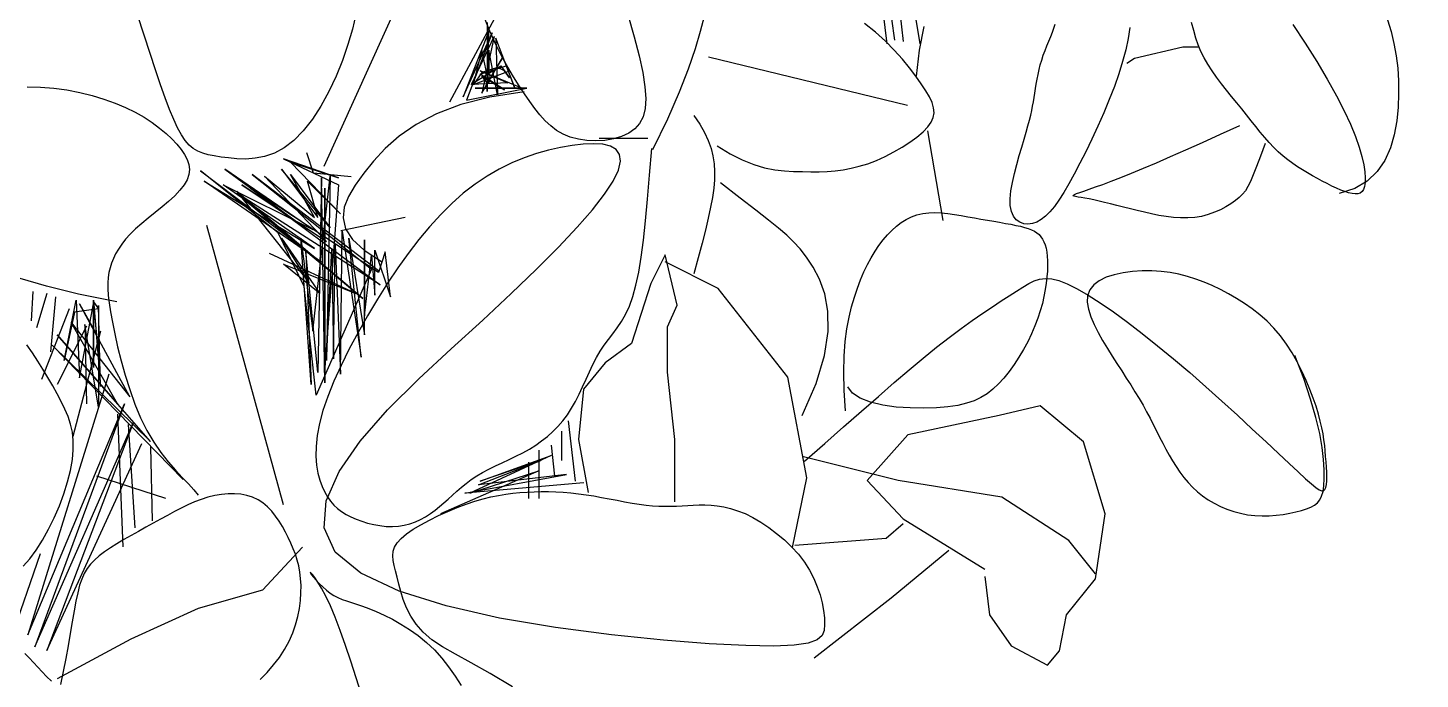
# Model space of a CAD drawing. Header units: metres. Extents: x 10 to 239, y 2 to 253.
# Drawn here: x 98.954 to 103.383, y 47.146 to 49.219 of the extents above; entities that cross this region are included whole.
import ezdxf

# ---------------------------------------------------------------- set-up
doc = ezdxf.new("R2010")
doc.units = ezdxf.units.M
doc.header["$MEASUREMENT"] = 0
doc.layers.add('1', color=7, linetype='Continuous')
doc.layers.add('cot200', color=9, linetype='Continuous')
doc.layers.add('bloques ARBOLES', color=7, linetype='Continuous', true_color=0xb8d897)

# ---------------------------------------------------------------- blocks, each defined once
blk = doc.blocks.new('A$C6F4E7DED')
for p, q in [((486, 1303), (463.6, 1139.9)), ((467.8, 1294.5), (442.2, 1136.8)), ((488.1, 1283.8), (470, 1136.8)), ((471, 1270), (456.1, 1138.9)), ((849.2, 1241.7), (943.3, 1033.7)), ((626.5, 1147.5), (623.3, 1160.1)), ((687.7, 1161.6), (682.3, 1142.9)), ((797.9, 1161.9), (837.8, 1087.8)), ((803.7, 1147.6), (808.7, 1160.3)), ((916.5, 1161.7), (919.3, 1149.3)), ((1094.5, 1144.3), (1100, 1161.3)), ((48.9, 1157.1), (46, 1147.2)), ((128.5, 1153.3), (118.2, 1137.5)), ((210.1, 1141.8), (211.9, 1148.1)), ((211.9, 1148.1), (213.7, 1154.9)), ((265.7, 1150.6), (267.1, 1141.4)), ((329.4, 1150.2), (328.3, 1153.5)), ((330.8, 1146.6), (329.4, 1150.2)), ((442.5, 1131.5), (438.7, 1151.5)), ((479.6, 1146.7), (488.7, 1153.9)), ((630.8, 1132.9), (626.5, 1147.5)), ((798.7, 1136.3), (803.7, 1147.6)), ((806, 1096.8), (804.6, 1147.6)), ((804.6, 1147.6), (826.3, 1092.4)), ((806, 1154.8), (806, 1096.8)), ((919.3, 1149.3), (923.1, 1136.3)), ((43.6, 1137.1), (41.7, 1126.9)), ((46, 1147.2), (43.6, 1137.1)), ((118.2, 1137.5), (108.5, 1122.1)), ((205.8, 1130.5), (208.1, 1136)), ((208.1, 1136), (210.1, 1141.8)), ((267.1, 1141.4), (269.1, 1131.9)), ((332.2, 1143), (330.8, 1146.6)), ((333.7, 1139.2), (332.2, 1143)), ((335.3, 1135.3), (333.7, 1139.2)), ((463.7, 1131.6), (471.2, 1139.2)), ((471.2, 1139.2), (479.6, 1146.7)), ((682.3, 1142.9), (678.1, 1126.7)), ((782.8, 1099.7), (798.8, 1141.8)), ((793.7, 1126.2), (798.7, 1136.3)), ((798.8, 1141.8), (797.3, 1093.9)), ((819.1, 1102.6), (800.2, 1143.2)), ((800.2, 1143.2), (810.4, 1095.3)), ((826.3, 1092.4), (801.7, 1146.1)), ((801.7, 1146.1), (823.4, 1089.5)), ((923.1, 1136.3), (927.7, 1123)), ((1089.4, 1128.9), (1094.5, 1144.3)), ((41.7, 1126.9), (40.4, 1116.5)), ((200, 1119.7), (203.1, 1125.1)), ((203.1, 1125.1), (205.8, 1130.5)), ((208.3, 1134.2), (221.1, 1134.2)), ((221.1, 1134.2), (261.7, 1124.6)), ((261.7, 1124.6), (268.1, 1120.3)), ((269.1, 1131.9), (271.7, 1122.1)), ((336.9, 1131.4), (335.3, 1135.3)), ((338.4, 1127.4), (336.9, 1131.4)), ((339.7, 1123.3), (338.4, 1127.4)), ((445.1, 1109.6), (442.5, 1131.5)), ((450.9, 1116.7), (456.9, 1124)), ((452.6, 1085.1), (620, 1125.6)), ((456.9, 1124), (463.7, 1131.6)), ((636.6, 1116), (630.8, 1132.9)), ((678.1, 1126.7), (675.1, 1112.7)), ((788.7, 1117.2), (793.7, 1126.2)), ((810.4, 1095.3), (792.9, 1125.8)), ((792.9, 1125.8), (806, 1104)), ((797.3, 1093.9), (804.6, 1131.6)), ((804.6, 1131.6), (804.6, 1104)), ((804.6, 1104), (810.4, 1131.6)), ((810.4, 1131.6), (817.6, 1104)), ((1084.8, 1115), (1089.4, 1128.9)), ((40.4, 1116.5), (39.7, 1105.8)), ((108.5, 1122.1), (99.6, 1107.2)), ((192.7, 1108.8), (196.5, 1114.2)), ((196.5, 1114.2), (200, 1119.7)), ((271.7, 1122.1), (274.8, 1111.8)), ((340.9, 1119.3), (339.7, 1123.3)), ((341.9, 1115.2), (340.9, 1119.3)), ((342.8, 1111.1), (341.9, 1115.2)), ((445.6, 1109.7), (450.9, 1116.7)), ((644.3, 1096.5), (636.6, 1116)), ((675.1, 1112.7), (673.3, 1100.8)), ((777, 1099.7), (811.8, 1114.2)), ((790, 1118.5), (782.8, 1099.7)), ((783.9, 1109.1), (788.7, 1117.2)), ((794.4, 1118.5), (787.1, 1108.4)), ((787.1, 1108.4), (791.5, 1114.2)), ((817.6, 1102.6), (787.1, 1114.2)), ((811.8, 1114.2), (788.6, 1104)), ((811.8, 1111.3), (790, 1118.5)), ((791.5, 1114.2), (797.3, 1117.1)), ((817.6, 1104), (794.4, 1118.5)), ((797.3, 1117.1), (810.4, 1112.7)), ((810.4, 1112.7), (817.6, 1102.6)), ((927.7, 1123), (933.1, 1109.7)), ((1080.6, 1102.5), (1084.8, 1115)), ((39.7, 1105.8), (39.6, 1094.8)), ((99.6, 1107.2), (91.8, 1093.3)), ((184.4, 1098), (188.6, 1103.4)), ((188.6, 1103.4), (192.7, 1108.8)), ((274.8, 1111.8), (278.6, 1101)), ((278.6, 1101), (282.9, 1090)), ((343.6, 1107.1), (342.8, 1111.1)), ((344.3, 1103.1), (343.6, 1107.1)), ((344.9, 1099.2), (344.3, 1103.1)), ((437.2, 1097.5), (441, 1103.3)), ((441, 1103.3), (445.6, 1109.7)), ((673.3, 1100.8), (672.7, 1090.8)), ((774.6, 1094.9), (779.1, 1101.7)), ((779.1, 1101.7), (783.9, 1109.1)), ((788.6, 1104), (819.1, 1102.6)), ((791.5, 1098.2), (811.8, 1111.3)), ((810.4, 1109.8), (791.5, 1098.2)), ((806, 1104), (810.4, 1109.8)), ((933.1, 1109.7), (939.2, 1096.8)), ((1076.7, 1091.4), (1080.6, 1102.5)), ((1181.5, 1100.5), (1170.4, 1099.6)), ((1192.7, 1100.8), (1181.5, 1100.5)), ((39.6, 1094.8), (40.1, 1083.6)), ((91.8, 1093.3), (85.3, 1080.6)), ((175.8, 1087.4), (180.1, 1092.7)), ((180.1, 1092.7), (184.4, 1098)), ((282.9, 1090), (287.5, 1078.8)), ((345.5, 1095.4), (344.9, 1099.2)), ((346.1, 1091.7), (345.5, 1095.4)), ((346.7, 1088.1), (346.1, 1091.7)), ((431.9, 1087.5), (434.1, 1092.2)), ((434.1, 1092.2), (437.2, 1097.5)), ((654.2, 1073.9), (644.3, 1096.5)), ((672.7, 1090.8), (673.2, 1082.5)), ((770.2, 1088.5), (774.6, 1094.9)), ((823.4, 1089.5), (772.6, 1099.7)), ((772.6, 1099.7), (816.2, 1099.7)), ((775, 1096.4), (803.7, 1092.1)), ((816.2, 1099.7), (777, 1099.7)), ((803.7, 1092.1), (828.1, 1085.9)), ((939.2, 1096.8), (945.9, 1084.6)), ((1073.1, 1081.7), (1076.7, 1091.4)), ((1128.2, 1090.5), (1118.7, 1087.1)), ((1138.1, 1093.5), (1128.2, 1090.5)), ((1148.6, 1096), (1138.1, 1093.5)), ((1159.3, 1098.1), (1148.6, 1096)), ((1170.4, 1099.6), (1159.3, 1098.1)), ((40.1, 1083.6), (41.2, 1072)), ((85.3, 1080.6), (80.1, 1069.2)), ((163.6, 1072.1), (167.5, 1077.1)), ((167.5, 1077.1), (171.6, 1082.2)), ((171.6, 1082.2), (175.8, 1087.4)), ((287.5, 1078.8), (292.5, 1067.6)), ((347.4, 1084.5), (346.7, 1088.1)), ((348.1, 1080.7), (347.4, 1084.5)), ((349, 1076.8), (348.1, 1080.7)), ((430.2, 1079), (430.6, 1083.1)), ((430.9, 1075), (430.2, 1079)), ((430.6, 1083.1), (431.9, 1087.5)), ((673.2, 1082.5), (674.9, 1075.6)), ((757.3, 1072.2), (761.7, 1077.1)), ((761.7, 1077.1), (765.9, 1082.6)), ((765.9, 1082.6), (770.2, 1088.5)), ((828.1, 1085.9), (848.6, 1078.1)), ((848.6, 1078.1), (865.7, 1069.1)), ((945.9, 1084.6), (953, 1073.4)), ((1069.6, 1073.3), (1073.1, 1081.7)), ((1101.9, 1079.4), (1094.5, 1075.1)), ((1110, 1083.4), (1101.9, 1079.4)), ((1118.7, 1087.1), (1110, 1083.4)), ((41.2, 1072), (43.3, 1060.5)), ((80.1, 1069.2), (75.9, 1059)), ((156, 1062.6), (159.7, 1067.3)), ((159.7, 1067.3), (163.6, 1072.1)), ((189.4, 1060.8), (173.1, 1068.1)), ((292.5, 1067.6), (297.6, 1056.7)), ((350, 1072.6), (349, 1076.8)), ((351.3, 1067.9), (350, 1072.6)), ((352.7, 1062.6), (351.3, 1067.9)), ((432.6, 1071.1), (430.9, 1075)), ((435.5, 1067), (432.6, 1071.1)), ((439.5, 1062.8), (435.5, 1067)), ((627.2, 1069.2), (623.3, 1062.3)), ((632.1, 1076.6), (627.2, 1069.2)), ((666.7, 1047.9), (654.2, 1073.9)), ((674.9, 1075.6), (677.8, 1070)), ((677.8, 1070), (681.9, 1065.5)), ((681.9, 1065.5), (687, 1061.8)), ((747.6, 1064), (752.6, 1067.8)), ((752.6, 1067.8), (757.3, 1072.2)), ((865.7, 1069.1), (879.9, 1059.2)), ((953, 1073.4), (960.6, 1063.6)), ((1063.1, 1060.3), (1066.3, 1066.2)), ((1066.3, 1066.2), (1069.6, 1073.3)), ((1081.5, 1066.1), (1076, 1061.5)), ((1087.7, 1070.7), (1081.5, 1066.1)), ((1094.5, 1075.1), (1087.7, 1070.7)), ((43.3, 1060.5), (46.6, 1049.3)), ((75.9, 1059), (72.7, 1050)), ((144.6, 1049.8), (148.4, 1053.9)), ((148.4, 1053.9), (152.2, 1058.1)), ((152.2, 1058.1), (156, 1062.6)), ((204.5, 1054), (189.4, 1060.8)), ((218.5, 1047.8), (204.5, 1054)), ((297.6, 1056.7), (302.7, 1046.2)), ((354.5, 1056.7), (352.7, 1062.6)), ((356.4, 1050.1), (354.5, 1056.7)), ((422.7, 988.2), (435.5, 1063.8)), ((444.6, 1058.5), (439.5, 1062.8)), ((450.5, 1054.2), (444.6, 1058.5)), ((457, 1050), (450.5, 1054.2)), ((620.2, 1055.6), (617.8, 1049)), ((623.3, 1062.3), (620.2, 1055.6)), ((671, 1057.4), (711.8, 1057.4)), ((687, 1061.8), (693.1, 1059)), ((693.1, 1059), (699.9, 1056.9)), ((699.9, 1056.9), (707.2, 1055.7)), ((707.2, 1055.7), (714.7, 1055.2)), ((714.7, 1055.2), (722.1, 1055.5)), ((722.1, 1055.5), (729.3, 1056.6)), ((729.3, 1056.6), (736.1, 1058.4)), ((736.1, 1058.4), (742.1, 1060.8)), ((742.1, 1060.8), (747.6, 1064)), ((879.9, 1059.2), (891.7, 1048.9)), ((960.6, 1063.6), (968.5, 1055.5)), ((968.5, 1055.5), (976.6, 1049.4)), ((1056.6, 1051.7), (1059.9, 1055.5)), ((1059.9, 1055.5), (1063.1, 1060.3)), ((1071.2, 1057), (1066.9, 1052.5)), ((1076, 1061.5), (1071.2, 1057)), ((46.6, 1049.3), (51.3, 1038.8)), ((70.5, 1042.1), (68.9, 1035.2)), ((72.7, 1050), (70.5, 1042.1)), ((132.8, 1039.3), (136.8, 1042.5)), ((136.8, 1042.5), (140.8, 1046.1)), ((140.8, 1046.1), (144.6, 1049.8)), ((151.8, 1053.2), (155.8, 1042.3)), ((155.8, 1042.3), (159.1, 1033.6)), ((231.4, 1042.1), (218.5, 1047.8)), ((243.3, 1036.9), (231.4, 1042.1)), ((302.7, 1046.2), (307.7, 1036.4)), ((358.6, 1043), (356.4, 1050.1)), ((360.7, 1035.5), (358.6, 1043)), ((464, 1046), (457, 1050)), ((471.3, 1042.2), (464, 1046)), ((478.7, 1038.9), (471.3, 1042.2)), ((601.7, 1044.3), (591.5, 1039.2)), ((612.6, 1051), (601.7, 1044.3)), ((616.2, 1042.6), (615.2, 1036.1)), ((617.8, 1049), (616.2, 1042.6)), ((669.4, 1026.4), (667.6, 1048.9)), ((693.9, 1038.1), (694.7, 1043.8)), ((694.7, 1043.8), (697.6, 1048)), ((697.6, 1048), (702.4, 1050.8)), ((702.4, 1050.8), (708.8, 1052.4)), ((708.8, 1052.4), (716.5, 1052.9)), ((716.5, 1052.9), (725.2, 1052.5)), ((725.2, 1052.5), (734.5, 1051.5)), ((734.5, 1051.5), (744.3, 1049.8)), ((744.3, 1049.8), (754.3, 1047.5)), ((754.3, 1047.5), (764.6, 1044.6)), ((764.6, 1044.6), (774.9, 1041)), ((891.7, 1048.9), (901.5, 1038.3)), ((951.9, 1028), (957.6, 1045.1)), ((976.6, 1049.4), (984.9, 1045)), ((984.9, 1045), (993.1, 1042.2)), ((993.1, 1042.2), (1001.1, 1040.6)), ((1029.8, 1041.7), (1035.6, 1042.6)), ((1035.6, 1042.6), (1040.7, 1043.6)), ((1040.7, 1043.6), (1045.2, 1044.9)), ((1045.2, 1044.9), (1049.3, 1046.5)), ((1049.3, 1046.5), (1053.1, 1048.8)), ((1053.1, 1048.8), (1056.6, 1051.7)), ((1060.4, 1043.8), (1058.2, 1039.5)), ((1063.3, 1048.1), (1060.4, 1043.8)), ((1066.9, 1052.5), (1063.3, 1048.1)), ((51.3, 1038.8), (57.6, 1029.4)), ((68.9, 1035.2), (68.1, 1029.3)), ((116.3, 1028.3), (120.5, 1030.8)), ((120.5, 1030.8), (124.6, 1033.5)), ((124.6, 1033.5), (128.7, 1036.3)), ((128.7, 1036.3), (132.8, 1039.3)), ((159.1, 1033.6), (161.8, 1026.6)), ((254.2, 1032.2), (243.3, 1036.9)), ((264.2, 1028.1), (254.2, 1032.2)), ((307.7, 1036.4), (312.5, 1027.2)), ((362.7, 1027.9), (360.7, 1035.5)), ((486, 1036.1), (478.7, 1038.9)), ((493.1, 1033.9), (486, 1036.1)), ((499.9, 1032.2), (493.1, 1033.9)), ((506.7, 1030.9), (499.9, 1032.2)), ((513.4, 1030.1), (506.7, 1030.9)), ((564.2, 1031), (556.1, 1030.1)), ((572.8, 1032.7), (564.2, 1031)), ((581.9, 1035.4), (572.8, 1032.7)), ((591.5, 1039.2), (581.9, 1035.4)), ((615.2, 1036.1), (614.8, 1029.4)), ((695.6, 1030.7), (693.9, 1038.1)), ((700.1, 1021.5), (695.6, 1030.7)), ((774.9, 1041), (785.4, 1036.7)), ((785.4, 1036.7), (795.8, 1031.6)), ((795.8, 1031.6), (806.1, 1025.6)), ((901.5, 1038.3), (909.8, 1028)), ((929.4, 993.8), (971.5, 1037.3)), ((930.9, 1024.2), (977.3, 1040.2)), ((977.3, 1040.2), (930.9, 1018.4)), ((971.5, 1037.3), (930.9, 1024.2)), ((938.1, 982.2), (978.8, 1031.5)), ((978.8, 1031.5), (948.3, 990.9)), ((952.7, 980.7), (1026.7, 1031.5)), ((1026.7, 1031.5), (957, 980.7)), ((1001.1, 1040.6), (1009, 1040)), ((1009, 1040), (1016.5, 1040.2)), ((1016.5, 1040.2), (1023.5, 1040.9)), ((1023.5, 1040.9), (1029.8, 1041.7)), ((1056.9, 1035.4), (1056.4, 1031.2)), ((1056.4, 1031.2), (1056.8, 1026.9)), ((1058.2, 1039.5), (1056.9, 1035.4)), ((57.6, 1029.4), (66, 1021.3)), ((66, 1021.3), (76.5, 1015.1)), ((68.1, 1029.3), (67.7, 1024.3)), ((67.7, 1024.3), (67.8, 1020.2)), ((67.8, 1020.2), (68.3, 1016.9)), ((95.8, 1017.3), (99.8, 1019.3)), ((99.8, 1019.3), (103.8, 1021.4)), ((103.8, 1021.4), (107.9, 1023.6)), ((107.9, 1023.6), (112.1, 1025.9)), ((112.1, 1025.9), (116.3, 1028.3)), ((161.8, 1026.6), (164.2, 1021.1)), ((164.2, 1021.1), (166.3, 1016.8)), ((273.1, 1024.5), (264.2, 1028.1)), ((281.2, 1021.4), (273.1, 1024.5)), ((288.3, 1018.7), (281.2, 1021.4)), ((294.5, 1016.5), (288.3, 1018.7)), ((312.5, 1027.2), (317, 1019.1)), ((317, 1019.1), (321.2, 1011.8)), ((364.4, 1020.4), (362.7, 1027.9)), ((365.7, 1013.2), (364.4, 1020.4)), ((520.1, 1029.6), (513.4, 1030.1)), ((526.9, 1029.3), (520.1, 1029.6)), ((533.8, 1029.3), (526.9, 1029.3)), ((540.9, 1029.4), (533.8, 1029.3)), ((548.3, 1029.6), (540.9, 1029.4)), ((556.1, 1030.1), (548.3, 1029.6)), ((593.4, 1007.2), (609.9, 1020.1)), ((614.8, 1029.4), (614.9, 1022.6)), ((614.9, 1022.6), (615.5, 1015.4)), ((671.2, 1006.2), (669.4, 1026.4)), ((707.4, 1010.4), (700.1, 1021.5)), ((806.1, 1025.6), (816.2, 1018.9)), ((816.2, 1018.9), (826.1, 1011.2)), ((897.5, 945.9), (1003.5, 1027.1)), ((1003.5, 1027.1), (903.3, 947.4)), ((909.8, 1028), (917, 1018)), ((920.5, 1025.1), (951.9, 1028)), ((957, 1021.3), (929.4, 993.8)), ((971.5, 1027.1), (938.1, 982.2)), ((952.7, 895.1), (938.1, 1025.7)), ((938.1, 1025.7), (941, 870.5)), ((941, 970.6), (993.3, 1025.7)), ((942.5, 851.6), (945.4, 1024.2)), ((1047, 1030.1), (945.4, 953.2)), ((945.4, 1024.2), (948.3, 860.3)), ((945.4, 953.2), (1044.1, 1021.3)), ((948.3, 990.9), (957, 1021.3)), ((951.2, 990.9), (971.5, 1027.1)), ((993.3, 1025.7), (951.2, 990.9)), ((1044.1, 1021.3), (951.2, 964.8)), ((981.7, 977.8), (1047, 1030.1)), ((1056.8, 1026.9), (1058.3, 1022.6)), ((1058.3, 1022.6), (1060.7, 1018.3)), ((68.3, 1016.9), (69.1, 1014.4)), ((69.1, 1014.4), (70.4, 1012.6)), ((70.4, 1012.6), (71.9, 1011.4)), ((71.9, 1011.4), (73.9, 1010.7)), ((73.9, 1010.7), (76.2, 1010.6)), ((76.2, 1010.6), (78.8, 1010.9)), ((76.5, 1015.1), (89.5, 1010.9)), ((78.8, 1010.9), (81.7, 1011.6)), ((81.7, 1011.6), (84.9, 1012.6)), ((84.9, 1012.6), (88.3, 1013.9)), ((88.3, 1013.9), (92, 1015.5)), ((92, 1015.5), (95.8, 1017.3)), ((166.3, 1016.8), (168.5, 1013.3)), ((168.5, 1013.3), (170.9, 1010.4)), ((170.9, 1010.4), (173.7, 1007.7)), ((173.7, 1007.7), (176.9, 1005)), ((299.8, 1014.6), (294.5, 1016.5)), ((304.2, 1013.1), (299.8, 1014.6)), ((299.9, 1006.5), (303.5, 1007.1)), ((303.5, 1007.1), (306.6, 1007.6)), ((307.7, 1011.9), (304.2, 1013.1)), ((306.6, 1007.6), (309.2, 1008)), ((310.4, 1010.9), (307.7, 1011.9)), ((309.2, 1008), (311.2, 1008.4)), ((312.2, 1010.2), (310.4, 1010.9)), ((311.2, 1008.4), (312.5, 1008.7)), ((313.1, 1009.6), (312.2, 1010.2)), ((312.5, 1008.7), (313.2, 1009.1)), ((313.2, 1009.1), (313.1, 1009.6)), ((321.2, 1011.8), (325.2, 1005.5)), ((366.3, 1006.6), (365.7, 1013.2)), ((580.2, 996.9), (593.4, 1007.2)), ((615.5, 1015.4), (616.6, 1007.7)), ((616.6, 1007.7), (618.1, 999.4)), ((717.5, 997.4), (707.4, 1010.4)), ((826.1, 1011.2), (835.7, 1002.6)), ((1004.9, 1015.5), (896, 934.3)), ((896, 934.3), (1016.5, 1011.2)), ((897.5, 944.5), (1004.9, 1015.5)), ((910.5, 922.7), (1016.5, 1012.6)), ((1016.5, 1011.2), (910.5, 922.7)), ((917, 1018), (922.6, 1008.6)), ((922.6, 1008.6), (926.2, 999.4)), ((930.9, 1018.4), (942.5, 864.7)), ((1012.2, 1018.4), (941, 970.6)), ((942.5, 864.7), (942.5, 1015.5)), ((942.5, 1015.5), (942.5, 851.6)), ((951.2, 964.8), (1028.1, 1018.4)), ((1028.1, 1018.4), (952.7, 980.7)), ((1016.5, 1012.6), (955.6, 935.8)), ((957, 980.7), (1012.2, 1018.4)), ((1060.7, 1018.3), (1064.3, 1013.7)), ((1064.3, 1013.7), (1068.7, 1009.1)), ((1068.7, 1009.1), (1073.9, 1004.4)), ((176.9, 1005), (180.7, 1002.3)), ((180.7, 1002.3), (184.9, 999.8)), ((184.9, 999.8), (189.5, 997.3)), ((189.5, 997.3), (194.5, 995.2)), ((194.5, 995.2), (199.8, 993.3)), ((247.3, 993.9), (253.4, 995.2)), ((253.4, 995.2), (259.4, 996.7)), ((259.4, 996.7), (265.2, 998.2)), ((265.2, 998.2), (270.9, 999.6)), ((270.9, 999.6), (276.5, 1001)), ((276.5, 1001), (281.8, 1002.3)), ((281.8, 1002.3), (286.8, 1003.5)), ((286.8, 1003.5), (291.5, 1004.7)), ((291.5, 1004.7), (295.9, 1005.6)), ((295.9, 1005.6), (299.9, 1006.5)), ((325.2, 1005.5), (329.1, 1000.1)), ((329.1, 1000.1), (332.8, 995.5)), ((332.8, 995.5), (336.5, 991.9)), ((363.5, 991.9), (365.2, 995.9)), ((365.2, 995.9), (366.2, 1000.8)), ((366.2, 1000.8), (366.3, 1006.6)), ((569.5, 988.7), (580.2, 996.9)), ((618.1, 999.4), (620.1, 990.3)), ((672.9, 988), (671.2, 1006.2)), ((730.3, 982.6), (717.5, 997.4)), ((835.7, 1002.6), (845.1, 993.3)), ((926.2, 999.4), (927.2, 990.4)), ((1073.9, 1004.4), (1079.4, 999.7)), ((1079.4, 999.7), (1085.2, 995)), ((199.8, 993.3), (205.3, 991.8)), ((205.3, 991.8), (211, 990.8)), ((211, 990.8), (216.9, 990.4)), ((216.9, 990.4), (222.9, 990.4)), ((222.9, 990.4), (228.9, 990.8)), ((228.9, 990.8), (235.1, 991.6)), ((235.1, 991.6), (241.2, 992.6)), ((241.2, 992.6), (247.3, 993.9)), ((336.5, 991.9), (340.1, 989)), ((340.1, 989), (343.8, 986.9)), ((343.8, 986.9), (347.6, 985.7)), ((347.6, 985.7), (351.3, 985.2)), ((351.3, 985.2), (354.9, 985.6)), ((354.9, 985.6), (358.2, 986.8)), ((361.5, 984.2), (357.6, 983.4)), ((358.2, 986.8), (361.1, 988.9)), ((361.1, 988.9), (363.5, 991.9)), ((365.7, 985.1), (361.5, 984.2)), ((370.2, 985.9), (365.7, 985.1)), ((375.1, 986.8), (370.2, 985.9)), ((380.1, 987.6), (375.1, 986.8)), ((385.4, 988.5), (380.1, 987.6)), ((390.8, 989.5), (385.4, 988.5)), ((396.3, 990.4), (390.8, 989.5)), ((401.9, 991.5), (396.3, 990.4)), ((407.5, 992.5), (401.9, 991.5)), ((413.1, 993.4), (407.5, 992.5)), ((418.7, 994.2), (413.1, 993.4)), ((424.2, 994.7), (418.7, 994.2)), ((429.5, 994.9), (424.2, 994.7)), ((434.7, 994.8), (429.5, 994.9)), ((439.8, 994.1), (434.7, 994.8)), ((444.6, 993), (439.8, 994.1)), ((449.2, 991.3), (444.6, 993)), ((453.6, 989.2), (449.2, 991.3)), ((457.8, 986.6), (453.6, 989.2)), ((461.9, 983.5), (457.8, 986.6)), ((465.8, 980), (461.9, 983.5)), ((561, 981.9), (569.5, 988.7)), ((620.1, 990.3), (622.5, 980.3)), ((674.6, 971.8), (672.9, 988)), ((845.1, 993.3), (854.4, 983.1)), ((874.9, 990.9), (929.1, 979.5)), ((927.2, 990.4), (925.1, 981.4)), ((1042.1, 984.3), (977.4, 749.5)), ((1085.2, 995), (1091, 990.3)), ((1091, 990.3), (1096.5, 985.7)), ((1096.5, 985.7), (1101.6, 981.2)), ((339.1, 972.6), (337.9, 970.3)), ((340.4, 974.6), (339.1, 972.6)), ((342, 976.4), (340.4, 974.6)), ((343.8, 977.9), (342, 976.4)), ((345.9, 979.3), (343.8, 977.9)), ((348.3, 980.4), (345.9, 979.3)), ((351.1, 981.5), (348.3, 980.4)), ((354.1, 982.5), (351.1, 981.5)), ((357.6, 983.4), (354.1, 982.5)), ((469.5, 976.2), (465.8, 980)), ((473.1, 971.9), (469.5, 976.2)), ((476.6, 967.3), (473.1, 971.9)), ((548.3, 970.4), (554.1, 976)), ((554.1, 976), (561, 981.9)), ((622.5, 980.3), (625.3, 969.3)), ((676.5, 957.4), (674.6, 971.8)), ((746, 965.9), (730.3, 982.6)), ((854.4, 983.1), (863.4, 972.2)), ((863.4, 972.2), (872.3, 960.6)), ((922.2, 973.5), (909.1, 892.2)), ((909.1, 892.2), (909.1, 972)), ((909.1, 972), (909.1, 908.2)), ((919.3, 972.4), (909.4, 963.3)), ((928, 979.3), (912, 873.4)), ((912, 873.4), (922.2, 973.5)), ((925.1, 981.4), (919.3, 972.4)), ((929.4, 858.9), (928, 979.3)), ((978.8, 973.5), (946.8, 927)), ((962.8, 973.5), (952.7, 895.1)), ((954.1, 850.2), (962.8, 973.5)), ((955.6, 935.8), (978.8, 973.5)), ((959.9, 932.9), (981.7, 977.8)), ((1101.6, 981.2), (1106.1, 976.8)), ((1106.1, 976.8), (1110, 972.5)), ((1110, 972.5), (1113.3, 968.4)), ((335.5, 961.7), (335.1, 958.2)), ((336.1, 964.9), (335.5, 961.7)), ((336.9, 967.7), (336.1, 964.9)), ((337.9, 970.3), (336.9, 967.7)), ((479.9, 962.4), (476.6, 967.3)), ((483.2, 957), (479.9, 962.4)), ((537.6, 957.5), (542.9, 964.4)), ((542.9, 964.4), (548.3, 970.4)), ((625.3, 969.3), (628.5, 957)), ((764.4, 947.3), (746, 965.9)), ((872.3, 960.6), (881.1, 948.4)), ((900.4, 963.3), (887.3, 924.1)), ((887.3, 924.1), (891.7, 961.9)), ((891.7, 961.9), (897.5, 944.5)), ((909.4, 963.3), (894.8, 953.9)), ((900.4, 925.6), (900.4, 963.3)), ((916.4, 927), (988.9, 960.4)), ((933.8, 967.7), (929.4, 858.9)), ((935.2, 871.9), (933.8, 967.7)), ((936.7, 964.8), (935.2, 871.9)), ((941, 870.5), (936.7, 964.8)), ((948.3, 860.3), (958.5, 961.9)), ((958.5, 961.9), (954.1, 850.2)), ((1113.3, 968.4), (1116.1, 964.3)), ((1116.1, 964.3), (1118.4, 960.3)), ((1118.4, 960.3), (1120.3, 956.3)), ((335.1, 958.2), (334.9, 954.3)), ((334.9, 954.3), (334.9, 950.2)), ((334.9, 950.2), (335, 945.7)), ((486.2, 951.3), (483.2, 957)), ((489.2, 945.1), (486.2, 951.3)), ((526.6, 938.9), (532, 949.1)), ((532, 949.1), (537.6, 957.5)), ((611.9, 931.2), (656.3, 953.4)), ((628.5, 957), (632.1, 943.3)), ((646.2, 917.1), (656.3, 959.5)), ((656.3, 959.5), (668.5, 935.3)), ((678.6, 944.8), (676.5, 957.4)), ((881.1, 948.4), (889.7, 935.5)), ((903.3, 959), (900.4, 925.6)), ((909.1, 908.2), (903.3, 959)), ((977.3, 951.7), (916.4, 927)), ((946.8, 927), (977.3, 951.7)), ((1120.3, 956.3), (1121.8, 952.4)), ((1121.8, 952.4), (1123, 948.4)), ((1123, 948.4), (1124, 944.5)), ((203.2, 936.4), (210.2, 939)), ((210.2, 939), (217.2, 941.3)), ((217.2, 941.3), (224.4, 943.1)), ((224.4, 943.1), (231.7, 944.5)), ((231.7, 944.5), (239.3, 945.5)), ((239.3, 945.5), (247.1, 946)), ((247.1, 946), (255.2, 946)), ((255.2, 946), (263.3, 945.5)), ((263.3, 945.5), (271.2, 944.4)), ((271.2, 944.4), (278.7, 942.7)), ((278.7, 942.7), (285.5, 940.5)), ((285.5, 940.5), (291.3, 937.6)), ((291.3, 937.6), (296, 934.1)), ((325.2, 937.7), (318.2, 934.9)), ((331.3, 939.2), (325.2, 937.7)), ((336.6, 939.6), (331.3, 939.2)), ((335, 945.7), (335.4, 940.9)), ((335.4, 940.9), (336, 935.7)), ((341.5, 939), (336.6, 939.6)), ((346.1, 937.5), (341.5, 939)), ((350.7, 935.2), (346.1, 937.5)), ((492, 938.5), (489.2, 945.1)), ((494.7, 931.4), (492, 938.5)), ((522.2, 926.7), (526.6, 938.9)), ((680.9, 933.8), (678.6, 944.8)), ((785.7, 926.8), (764.4, 947.3)), ((903.3, 947.4), (949.7, 841.5)), ((1124, 944.5), (1124.6, 940.4)), ((1124.6, 940.4), (1124.9, 935.9)), ((1176.6, 933), (1198.7, 939.6)), ((176, 922.8), (182.7, 926.7)), ((182.7, 926.7), (189.5, 930.2)), ((189.5, 930.2), (196.4, 933.5)), ((196.4, 933.5), (203.2, 936.4)), ((300.8, 925.5), (290.6, 919)), ((296, 934.1), (299.3, 929.9)), ((299.3, 929.9), (301.1, 925)), ((310, 930.9), (300.8, 925.5)), ((301.1, 925), (301.4, 919.5)), ((318.2, 934.9), (310, 930.9)), ((336, 935.7), (336.8, 930.2)), ((336.8, 930.2), (337.9, 924.5)), ((355.6, 932.3), (350.7, 935.2)), ((361, 928.9), (355.6, 932.3)), ((367, 925), (361, 928.9)), ((373.8, 920.7), (367, 925)), ((497.2, 923.8), (494.7, 931.4)), ((519.5, 912), (522.2, 926.7)), ((553.3, 856.5), (611.9, 931.2)), ((668.5, 935.3), (684.6, 884.8)), ((683.4, 924.3), (680.9, 933.8)), ((809.7, 904.5), (785.7, 926.8)), ((889.7, 935.5), (898.3, 922.1)), ((949.7, 841.5), (959.9, 932.9)), ((1117.3, 919.9), (1149.7, 926.4)), ((1124.6, 925.3), (1123.8, 918.9)), ((1124.9, 931), (1124.6, 925.3)), ((1124.9, 935.9), (1124.9, 931)), ((1149.7, 926.4), (1176.6, 933)), ((1176.2, 927), (1185, 898)), ((1187.9, 928.5), (1189.3, 903.8)), ((156.4, 909), (162.8, 914)), ((162.8, 914), (169.3, 918.6)), ((169.3, 918.6), (176, 922.8)), ((290.6, 919), (279.5, 911.4)), ((300.4, 913.6), (298.5, 907.3)), ((301.4, 919.5), (300.4, 913.6)), ((337.9, 924.5), (339.2, 918.6)), ((339.2, 918.6), (341, 912.4)), ((381.2, 915.8), (373.8, 920.7)), ((389.3, 910.4), (381.2, 915.8)), ((499.6, 915.7), (497.2, 923.8)), ((501.7, 906.9), (499.6, 915.7)), ((654.3, 898.9), (646.2, 917.1)), ((686.4, 916.2), (683.4, 924.3)), ((689.6, 909.2), (686.4, 916.2)), ((898.3, 922.1), (906.6, 908.2)), ((1106.6, 840), (1148.7, 918.3)), ((1123.8, 918.9), (1122.7, 911.4)), ((1137, 921.2), (1131.2, 848.7)), ((1131.2, 848.7), (1132.7, 916.9)), ((1137, 919.8), (1132.7, 914)), ((1132.7, 916.9), (1132.7, 831.3)), ((1132.7, 914), (1153, 911.1)), ((1134.1, 892.2), (1137, 919.8)), ((1148.7, 918.3), (1134.1, 892.2)), ((1137, 864.7), (1137, 921.2)), ((1148.7, 856), (1137, 918.3)), ((1137, 918.3), (1137, 864.7)), ((1151.6, 921.2), (1148.7, 856)), ((1161.7, 870.5), (1151.6, 921.2)), ((1157.4, 914), (1180.6, 854.5)), ((1169, 924.1), (1173.3, 877.7)), ((144.5, 897.6), (150.3, 903.5)), ((150.3, 903.5), (156.4, 909)), ((267.7, 902.8), (255.2, 893.3)), ((279.5, 911.4), (267.7, 902.8)), ((298.5, 907.3), (295.7, 900.8)), ((341, 912.4), (343, 906.1)), ((343, 906.1), (345.5, 899.6)), ((398.1, 904.3), (389.3, 910.4)), ((407.5, 897.5), (398.1, 904.3)), ((503.5, 897.2), (501.7, 906.9)), ((519.3, 894.8), (519.5, 912)), ((693.1, 903.2), (689.6, 909.2)), ((696.7, 897.9), (693.1, 903.2)), ((836.2, 880.4), (809.7, 904.5)), ((906.6, 908.2), (914.6, 894.2)), ((1155.9, 902.4), (1106.6, 840)), ((1116.7, 834.2), (1155.9, 902.4)), ((1121.1, 902.8), (1119.1, 892.9)), ((1122.7, 911.4), (1121.1, 902.8)), ((1153, 911.1), (1161.7, 870.5)), ((133.9, 884.2), (139, 891.2)), ((139, 891.2), (144.5, 897.6)), ((255.2, 893.3), (242.3, 883)), ((292.3, 894.1), (288.5, 887.4)), ((295.7, 900.8), (292.3, 894.1)), ((345.5, 899.6), (348.3, 893)), ((348.3, 893), (351.5, 886.3)), ((417.5, 890), (407.5, 897.5)), ((428.2, 881.8), (417.5, 890)), ((505, 886.4), (503.5, 897.2)), ((522.3, 874.6), (519.3, 894.8)), ((654.3, 860.6), (654.3, 898.9)), ((700.3, 893), (696.7, 897.9)), ((704, 888.3), (700.3, 893)), ((914.6, 894.2), (922.1, 880.2)), ((1089.1, 802.3), (1167.5, 892.2)), ((1119.1, 892.9), (1116.7, 882)), ((1167.5, 892.2), (1116.7, 834.2)), ((1131.2, 895.1), (1154.5, 806.6)), ((1132.7, 831.3), (1144.3, 900.9)), ((1144.3, 900.9), (1142.8, 834.2)), ((1142.8, 899.5), (1167.5, 850.2)), ((129.2, 876.9), (133.9, 884.2)), ((242.3, 883), (228.9, 872)), ((284.5, 880.7), (280.5, 874.3)), ((288.5, 887.4), (284.5, 880.7)), ((351.5, 886.3), (355.1, 879.7)), ((355.1, 879.7), (358.9, 873.3)), ((439.4, 872.6), (428.2, 881.8)), ((505.9, 874.3), (505, 886.4)), ((684.6, 884.8), (706.9, 868.6)), ((707.6, 883.5), (704, 888.3)), ((711, 878.5), (707.6, 883.5)), ((714.2, 873.1), (711, 878.5)), ((863.5, 855), (836.2, 880.4)), ((922.1, 880.2), (928.9, 866.4)), ((1061.5, 770.4), (1171.9, 883.5)), ((1171.9, 883.5), (1089.1, 802.3)), ((1116.7, 882), (1113.7, 870.3)), ((1188.4, 877), (1193.1, 883.7)), ((119.4, 855.3), (126.9, 874.7)), ((120.9, 861.6), (124.8, 869.3)), ((124.8, 869.3), (129.2, 876.9)), ((228.9, 872), (215.3, 860.4)), ((276.5, 868), (272.5, 861.8)), ((280.5, 874.3), (276.5, 868)), ((358.9, 873.3), (363, 867.1)), ((363, 867.1), (367.2, 861.2)), ((451.3, 862.7), (439.4, 872.6)), ((506.2, 860.7), (505.9, 874.3)), ((529.4, 851.1), (522.3, 874.6)), ((706.9, 868.6), (725, 846.4)), ((717.2, 867.2), (714.2, 873.1)), ((720.1, 861.1), (717.2, 867.2)), ((928.9, 866.4), (935, 853.1)), ((1113.7, 870.3), (1110.4, 858.2)), ((1179.5, 863.1), (1183.9, 870.1)), ((1183.9, 870.1), (1188.4, 877)), ((113.6, 838), (119.4, 855.3)), ((117.3, 853.8), (120.9, 861.6)), ((215.3, 860.4), (201.7, 848.4)), ((268.6, 855.8), (264.9, 850)), ((272.5, 861.8), (268.6, 855.8)), ((367.2, 861.2), (371.6, 855.7)), ((371.6, 855.7), (376.1, 850.8)), ((463.8, 851.9), (451.3, 862.7)), ((505.9, 845.4), (506.2, 860.7)), ((537.1, 771.7), (553.3, 856.5)), ((648.3, 804), (654.3, 860.6)), ((722.9, 854.9), (720.1, 861.1)), ((725.8, 848.5), (722.9, 854.9)), ((889.7, 828.9), (863.5, 855)), ((1110.4, 858.2), (1106.5, 846)), ((1124, 858.9), (1192.2, 639.8)), ((1171.3, 849.1), (1175.3, 856.1)), ((1175.3, 856.1), (1179.5, 863.1)), ((111.4, 838.9), (114.2, 846.2)), ((114.2, 846.2), (117.3, 853.8)), ((201.7, 848.4), (188.2, 836.3)), ((261.3, 844.2), (257.8, 838.5)), ((264.9, 850), (261.3, 844.2)), ((376.1, 850.8), (380.7, 846.4)), ((380.7, 846.4), (385.6, 842.6)), ((477.1, 840.2), (463.8, 851.9)), ((492.4, 838.7), (498.9, 843)), ((498.9, 843), (502.8, 848.4)), ((504.8, 828.3), (505.9, 845.4)), ((541.2, 824.2), (529.4, 851.1)), ((725, 846.4), (729.1, 804)), ((728.7, 842.3), (725.8, 848.5)), ((935, 853.1), (940.1, 840.3)), ((1106.5, 846), (1102.2, 833.9)), ((1167.5, 842.4), (1171.3, 849.1)), ((107.1, 825.5), (109, 832)), ((109, 832), (111.4, 838.9)), ((109.2, 822.7), (113.6, 838)), ((188.2, 836.3), (175.1, 824.4)), ((254.5, 833), (251.5, 827.4)), ((257.8, 838.5), (254.5, 833)), ((304.7, 802), (341.1, 832.3)), ((341.1, 832.3), (375.4, 824.2)), ((385.6, 842.6), (390.8, 839.4)), ((390.8, 839.4), (396.5, 836.7)), ((396.5, 836.7), (403, 834.5)), ((403, 834.5), (410.3, 832.8)), ((410.3, 832.8), (418.6, 831.6)), ((418.6, 831.6), (428.2, 830.8)), ((450.4, 830.6), (462.1, 831.4)), ((462.1, 831.4), (473.4, 833)), ((473.4, 833), (483.6, 835.4)), ((491.3, 827.8), (477.1, 840.2)), ((483.6, 835.4), (492.4, 838.7)), ((731.8, 836.1), (728.7, 842.3)), ((735.1, 830.3), (731.8, 836.1)), ((940.1, 840.3), (944.2, 828.4)), ((1102.2, 833.9), (1097.4, 822.4)), ((1192.2, 639.8), (1110.9, 834.2)), ((1110.9, 834.2), (1186.4, 629.7)), ((1161, 829.6), (1164.1, 835.9)), ((1164.1, 835.9), (1167.5, 842.4)), ((104.2, 814), (105.5, 819.6)), ((105.5, 819.6), (107.1, 825.5)), ((106, 809.1), (109.2, 822.7)), ((175.1, 824.4), (162.7, 812.9)), ((248.6, 822), (245.9, 816.6)), ((251.5, 827.4), (248.6, 822)), ((375.4, 824.2), (452.2, 808.1)), ((428.2, 830.8), (438.9, 830.4)), ((438.9, 830.4), (450.4, 830.6)), ((506.3, 814.6), (491.3, 827.8)), ((737.8, 819.7), (732, 768.9)), ((738.6, 824.9), (735.1, 830.3)), ((742.4, 819.8), (738.6, 824.9)), ((746.5, 815.1), (742.4, 819.8)), ((912.7, 802.7), (889.7, 828.9)), ((944.2, 828.4), (947.1, 817.4)), ((1097.4, 822.4), (1092.1, 811.6)), ((1116.7, 825.5), (1112.4, 713.8)), ((1156.3, 816.9), (1158.4, 823.3)), ((1158.4, 823.3), (1161, 829.6)), ((102.5, 803.8), (103.2, 808.8)), ((103.2, 808.8), (104.2, 814)), ((103.9, 797.3), (106, 809.1)), ((162.7, 812.9), (151.1, 802.2)), ((243.2, 811.3), (240.6, 806.1)), ((245.9, 816.6), (243.2, 811.3)), ((452.2, 808.1), (486.6, 769.7)), ((522.2, 800.6), (506.3, 814.6)), ((743.6, 811), (743.6, 786.3)), ((750.8, 810.7), (746.5, 815.1)), ((755.4, 806.7), (750.8, 810.7)), ((947.1, 817.4), (949, 807.3)), ((1092.1, 811.6), (1086.4, 801.9)), ((1108, 816.8), (1102.2, 729.8)), ((1186.4, 629.7), (1103.6, 818.2)), ((1103.6, 818.2), (1176.2, 626.7)), ((1154, 803.1), (1154.8, 810.2)), ((1154.8, 810.2), (1156.3, 816.9)), ((101.4, 794.4), (101.8, 799.1)), ((101.8, 799.1), (102.5, 803.8)), ((102.7, 787.2), (103.9, 797.3)), ((151.1, 802.2), (140.7, 792.4)), ((238, 800.9), (235.4, 795.9)), ((240.6, 806.1), (238, 800.9)), ((286.5, 741.4), (304.7, 802)), ((539.1, 785.9), (522.2, 800.6)), ((648.3, 751.5), (648.3, 804)), ((729.1, 804), (721, 759.6)), ((752.3, 799.4), (749.4, 773.3)), ((760.2, 802.9), (755.4, 806.7)), ((765.2, 799.3), (760.2, 802.9)), ((770.5, 796), (765.2, 799.3)), ((930.5, 777.1), (912.7, 802.7)), ((949, 807.3), (949.9, 798.2)), ((949.9, 798.2), (950, 790)), ((1086.4, 801.9), (1080.4, 793.2)), ((1089.1, 797.9), (1087.7, 735.6)), ((1176.2, 626.7), (1096.4, 800.8)), ((1154, 795.5), (1154, 803.1)), ((100.3, 780.9), (100.6, 785.4)), ((100.6, 785.4), (101, 789.9)), ((101, 789.9), (101.4, 794.4)), ((102.1, 778.5), (102.7, 787.2)), ((140.7, 792.4), (131.6, 783.8)), ((229.8, 786), (226.8, 781.3)), ((232.6, 790.9), (229.8, 786)), ((235.4, 795.9), (232.6, 790.9)), ((460.3, 769.7), (541.2, 789.9)), ((811.8, 768.9), (752.3, 790.7)), ((752.3, 790.7), (820.5, 758.8)), ((813.3, 766), (761, 786.3)), ((761, 786.3), (811.8, 768.9)), ((762.5, 795), (762.5, 754.4)), ((776.1, 792.9), (770.5, 796)), ((771.2, 784.9), (771.2, 754.4)), ((781.8, 790), (776.1, 792.9)), ((787.5, 787.2), (781.8, 790)), ((793.3, 784.5), (787.5, 787.2)), ((799, 781.8), (793.3, 784.5)), ((950, 790), (949.4, 782.5)), ((1074.2, 785.4), (1068.2, 778.4)), ((1080.4, 793.2), (1074.2, 785.4)), ((1154.7, 787.2), (1154, 795.5)), ((1156.4, 778.1), (1154.7, 787.2)), ((100, 772.8), (100.1, 776.7)), ((100.1, 769.2), (100, 772.8)), ((100.1, 776.7), (100.3, 780.9)), ((102.1, 771.2), (102.1, 778.5)), ((124, 776.8), (117.9, 771.1)), ((131.6, 783.8), (124, 776.8)), ((223.6, 776.7), (220.3, 772.2)), ((226.8, 781.3), (223.6, 776.7)), ((824.9, 758.8), (739.2, 774.7)), ((739.2, 774.7), (813.3, 766)), ((820.5, 758.8), (762.5, 777.6)), ((762.5, 777.6), (845.2, 741.4)), ((804.5, 779.1), (799, 781.8)), ((809.8, 776.3), (804.5, 779.1)), ((814.8, 773.4), (809.8, 776.3)), ((819.4, 770.3), (814.8, 773.4)), ((941.3, 752.5), (930.5, 777.1)), ((948.3, 775.8), (946.7, 769.9)), ((949.4, 782.5), (948.3, 775.8)), ((1068.2, 778.4), (1062.4, 772.2)), ((1076.1, 754.4), (1134.1, 773.3)), ((1158.8, 768.4), (1156.4, 778.1)), ((100.4, 766.2), (100.1, 769.2)), ((100.9, 763.7), (100.4, 766.2)), ((101.6, 762), (100.9, 763.7)), ((102.7, 761), (101.6, 762)), ((102.5, 765.2), (102.1, 771.2)), ((103.2, 760.3), (102.5, 765.2)), ((104.2, 760.9), (102.7, 761)), ((106.3, 761.8), (104.2, 760.9)), ((109.2, 763.7), (106.3, 761.8)), ((113, 766.8), (109.2, 763.7)), ((117.9, 771.1), (113, 766.8)), ((212.9, 763.9), (208.8, 760.1)), ((216.7, 768), (212.9, 763.9)), ((220.3, 772.2), (216.7, 768)), ((373.4, 755.6), (460.3, 769.7)), ((486.6, 769.7), (456.3, 737.4)), ((549.2, 713.2), (537.1, 771.7)), ((724.7, 767.5), (824.9, 758.8)), ((823.7, 767.1), (819.4, 770.3)), ((827.7, 763.9), (823.7, 767.1)), ((831.5, 760.6), (827.7, 763.9)), ((944.8, 764.6), (942.6, 759.9)), ((946.7, 769.9), (944.8, 764.6)), ((1052.6, 761.7), (1048.9, 757.2)), ((1057.2, 766.7), (1052.6, 761.7)), ((1062.4, 772.2), (1057.2, 766.7)), ((1162, 758.4), (1158.8, 768.4)), ((104.4, 756.4), (103.2, 760.3)), ((105.9, 753.3), (104.4, 756.4)), ((107.9, 750.8), (105.9, 753.3)), ((110.5, 748.9), (107.9, 750.8)), ((194.7, 750.4), (189.4, 747.7)), ((199.7, 753.3), (194.7, 750.4)), ((204.4, 756.6), (199.7, 753.3)), ((208.8, 760.1), (204.4, 756.6)), ((316.8, 719.2), (373.4, 755.6)), ((678.2, 749.6), (672.4, 748.8)), ((684.2, 750.5), (678.2, 749.6)), ((690.4, 751.7), (684.2, 750.5)), ((696.8, 752.9), (690.4, 751.7)), ((703.3, 754.1), (696.8, 752.9)), ((709.8, 755.4), (703.3, 754.1)), ((716.4, 756.6), (709.8, 755.4)), ((722.9, 757.6), (716.4, 756.6)), ((729.3, 758.5), (722.9, 757.6)), ((735.7, 759.1), (729.3, 758.5)), ((742, 759.7), (735.7, 759.1)), ((748.2, 760), (742, 759.7)), ((754.4, 760.2), (748.2, 760)), ((760.5, 760.2), (754.4, 760.2)), ((766.5, 760.1), (760.5, 760.2)), ((772.5, 759.9), (766.5, 760.1)), ((778.5, 759.5), (772.5, 759.9)), ((784.4, 758.9), (778.5, 759.5)), ((790.4, 758.1), (784.4, 758.9)), ((796.6, 757.1), (790.4, 758.1)), ((802.9, 755.8), (796.6, 757.1)), ((809.5, 754.1), (802.9, 755.8)), ((816.4, 752.1), (809.5, 754.1)), ((823.6, 749.7), (816.4, 752.1)), ((831.2, 746.8), (823.6, 749.7)), ((835.1, 757.2), (831.5, 760.6)), ((838.8, 753.9), (835.1, 757.2)), ((842.4, 750.7), (838.8, 753.9)), ((846, 747.6), (842.4, 750.7)), ((937.8, 752.1), (934.9, 748.8)), ((940.3, 755.7), (937.8, 752.1)), ((942.6, 759.9), (940.3, 755.7)), ((943, 729.7), (941.3, 752.5)), ((990.6, 747.4), (994.5, 750.7)), ((994.5, 750.7), (998.6, 753.4)), ((998.6, 753.4), (1003.2, 755.5)), ((1003.2, 755.5), (1008, 757)), ((1008, 757), (1013.1, 758)), ((1013.1, 758), (1018.4, 758.5)), ((1018.4, 758.5), (1023.9, 758.4)), ((1023.9, 758.4), (1029.5, 757.9)), ((1029.5, 757.9), (1035.1, 756.9)), ((1035.1, 756.9), (1040.8, 755.5)), ((1040.8, 755.5), (1046.4, 753.7)), ((1046.4, 753.7), (1052, 751.5)), ((1052, 751.5), (1057.6, 749.1)), ((1165.7, 748.2), (1162, 758.4)), ((113.5, 747.2), (110.5, 748.9)), ((117.1, 745.8), (113.5, 747.2)), ((121.3, 744.4), (117.1, 745.8)), ((126, 743.2), (121.3, 744.4)), ((131.2, 742), (126, 743.2)), ((136.7, 741.1), (131.2, 742)), ((142.5, 740.3), (136.7, 741.1)), ((148.4, 739.9), (142.5, 740.3)), ((154.5, 739.8), (148.4, 739.9)), ((160.6, 740.1), (154.5, 739.8)), ((166.6, 740.8), (160.6, 740.1)), ((172.5, 742), (166.6, 740.8)), ((178.3, 743.5), (172.5, 742)), ((184, 745.4), (178.3, 743.5)), ((189.4, 747.7), (184, 745.4)), ((294.6, 686.9), (286.5, 741.4)), ((582.7, 738.5), (576, 734.6)), ((589.2, 741.7), (582.7, 738.5)), ((595.5, 744.2), (589.2, 741.7)), ((601.4, 746.1), (595.5, 744.2)), ((607.1, 747.5), (601.4, 746.1)), ((612.5, 748.3), (607.1, 747.5)), ((617.8, 748.8), (612.5, 748.3)), ((622.9, 749), (617.8, 748.8)), ((627.8, 749), (622.9, 749)), ((632.7, 748.8), (627.8, 749)), ((637.4, 748.6), (632.7, 748.8)), ((642.1, 748.3), (637.4, 748.6)), ((646.9, 748.1), (642.1, 748.3)), ((651.7, 748), (646.9, 748.1)), ((656.6, 747.9), (651.7, 748)), ((661.6, 748), (656.6, 747.9)), ((666.9, 748.3), (661.6, 748)), ((672.4, 748.8), (666.9, 748.3)), ((839.1, 743.5), (831.2, 746.8)), ((846.9, 740), (839.1, 743.5)), ((849.8, 744.5), (846, 747.6)), ((854.5, 736.3), (846.9, 740)), ((853.7, 741.7), (849.8, 744.5)), ((857.8, 739.1), (853.7, 741.7)), ((862.1, 736.8), (857.8, 739.1)), ((920.6, 739.1), (916.2, 737.1)), ((924.7, 741.1), (920.6, 739.1)), ((928.4, 743.4), (924.7, 741.1)), ((931.8, 746), (928.4, 743.4)), ((934.9, 748.8), (931.8, 746)), ((980.9, 735.4), (983.9, 739.7)), ((983.9, 739.7), (987.1, 743.8)), ((987.1, 743.8), (990.6, 747.4)), ((1057.6, 749.1), (1063.3, 746.3)), ((1063.3, 746.3), (1069, 743.4)), ((1069, 743.4), (1074.8, 740.2)), ((1074.8, 740.2), (1080.7, 737)), ((1170, 738.2), (1165.7, 748.2)), ((1174.8, 728.5), (1170, 738.2)), ((456.3, 737.4), (387.6, 695)), ((470.4, 721.2), (456.3, 733.4)), ((569.3, 730.1), (562.6, 725.1)), ((576, 734.6), (569.3, 730.1)), ((861.7, 732.4), (854.5, 736.3)), ((868.2, 728.5), (861.7, 732.4)), ((866.4, 734.8), (862.1, 736.8)), ((871, 733.1), (866.4, 734.8)), ((873.8, 724.6), (868.2, 728.5)), ((875.7, 731.9), (871, 733.1)), ((880.6, 731.1), (875.7, 731.9)), ((885.7, 730.8), (880.6, 731.1)), ((890.9, 731), (885.7, 730.8)), ((896.2, 731.6), (890.9, 731)), ((901.4, 732.5), (896.2, 731.6)), ((906.5, 733.8), (901.4, 732.5)), ((911.5, 735.3), (906.5, 733.8)), ((916.2, 737.1), (911.5, 735.3)), ((933.7, 709.2), (943, 729.7)), ((973.3, 721.6), (975.6, 726.2)), ((975.6, 726.2), (978.1, 730.9)), ((978.1, 730.9), (980.9, 735.4)), ((1080.7, 737), (1086.8, 733.6)), ((1086.8, 733.6), (1092.9, 730.2)), ((1092.9, 730.2), (1099.2, 726.8)), ((1099.2, 726.8), (1105.4, 723.3)), ((1179.8, 719.4), (1174.8, 728.5)), ((294.6, 691), (316.8, 719.2)), ((547.2, 715.2), (470.4, 721.2)), ((556.1, 719.6), (550, 713.7)), ((562.6, 725.1), (556.1, 719.6)), ((878.4, 720.8), (873.8, 724.6)), ((881.7, 717.1), (878.4, 720.8)), ((883.8, 713.6), (881.7, 717.1)), ((969.1, 712.2), (971.1, 716.9)), ((971.1, 716.9), (973.3, 721.6)), ((1105.4, 723.3), (1111.5, 719.9)), ((1111.5, 719.9), (1117.3, 716.4)), ((1117.3, 716.4), (1122.8, 712.9)), ((1185.2, 711.1), (1179.8, 719.4)), ((466.4, 670.8), (417.9, 711.1)), ((544.3, 707.5), (539.3, 700.9)), ((550, 713.7), (544.3, 707.5)), ((885, 710), (883.8, 713.6)), ((885.4, 706.3), (885, 710)), ((885.1, 702.4), (885.4, 706.3)), ((912.1, 691.5), (933.7, 709.2)), ((961.2, 713.4), (994.8, 677.3)), ((964.5, 697.7), (965.8, 702.7)), ((965.8, 702.7), (967.3, 707.5)), ((967.3, 707.5), (969.1, 712.2)), ((1122.8, 712.9), (1127.8, 709.5)), ((1127.8, 709.5), (1132.3, 706.1)), ((1132.3, 706.1), (1136.2, 702.7)), ((1136.2, 702.7), (1139.5, 699.2)), ((1182, 708), (1206.7, 635.5)), ((1190.6, 703.8), (1185.2, 711.1)), ((1196.2, 697.5), (1190.6, 703.8)), ((535, 694.1), (531.4, 687.2)), ((539.3, 700.9), (535, 694.1)), ((880.1, 676.5), (912.1, 691.5)), ((881.8, 688.3), (883.1, 693.5)), ((883.1, 693.5), (884.3, 698.2)), ((884.3, 698.2), (885.1, 702.4)), ((952.9, 690.6), (954.2, 692)), ((954.5, 691.7), (953.6, 690.3)), ((954.2, 692), (954.8, 692.4)), ((954.8, 692.4), (954.5, 691.7)), ((962.9, 687), (963.5, 692.5)), ((963.5, 692.5), (964.5, 697.7)), ((1139.5, 699.2), (1142.3, 695.5)), ((1142.3, 695.5), (1144.8, 691.4)), ((1144.8, 691.4), (1146.8, 686.7)), ((318.9, 656.6), (294.6, 686.9)), ((387.6, 688.9), (383.5, 656.6)), ((528.4, 680.2), (526.1, 673.3)), ((531.4, 687.2), (528.4, 680.2)), ((878.7, 676.1), (880.3, 682.4)), ((880.3, 682.4), (881.8, 688.3)), ((944.3, 680), (941.2, 677.2)), ((947.2, 682.9), (944.3, 680)), ((945.2, 678.9), (948.3, 684.1)), ((949.8, 685.7), (947.2, 682.9)), ((948.3, 684.1), (950.9, 688)), ((951.9, 688.2), (949.8, 685.7)), ((950.9, 688), (952.9, 690.6)), ((953.6, 690.3), (951.9, 688.2)), ((962.5, 681.2), (962.9, 687)), ((962.6, 675.1), (962.5, 681.2)), ((1146.8, 686.7), (1148.7, 681.4)), ((1148.7, 681.4), (1150.3, 675.2)), ((531, 620.3), (466.4, 670.8)), ((526.1, 673.3), (524.4, 666.6)), ((840.4, 664.1), (880.1, 676.5)), ((873.9, 662.5), (876.6, 669.4)), ((876.6, 669.4), (878.7, 676.1)), ((924.3, 668.3), (920.2, 667)), ((928, 669.6), (924.3, 668.3)), ((931.5, 671.1), (928, 669.6)), ((934.8, 672.7), (931.5, 671.1)), ((938, 674.8), (934.8, 672.7)), ((937.8, 664.2), (941.7, 672.3)), ((941.2, 677.2), (938, 674.8)), ((941.7, 672.3), (945.2, 678.9)), ((963, 668.6), (962.6, 675.1)), ((963.9, 662), (963, 668.6)), ((994.8, 677.3), (1048.9, 661.9)), ((1150.3, 675.2), (1151.9, 668.1)), ((1151.9, 668.1), (1153.4, 659.9)), ((324.9, 626.4), (318.9, 656.6)), ((383.5, 656.6), (365.3, 630.4)), ((523.2, 660.1), (522.5, 654)), ((524.4, 666.6), (523.2, 660.1)), ((795.7, 653.9), (840.4, 664.1)), ((870.3, 655.5), (873.9, 662.5)), ((892.6, 656.4), (885.7, 652.9)), ((899.3, 659.4), (892.6, 656.4)), ((905.4, 661.9), (899.3, 659.4)), ((910.9, 663.9), (905.4, 661.9)), ((915.8, 665.6), (910.9, 663.9)), ((920.2, 667), (915.8, 665.6)), ((933.7, 654.6), (937.8, 664.2)), ((965.2, 655.2), (963.9, 662)), ((1048.9, 661.9), (1105.7, 636.1)), ((1153.4, 659.9), (1155, 650.8)), ((522.5, 654), (522.3, 648.5)), ((522.3, 648.5), (522.7, 643.4)), ((701.6, 639.7), (748.5, 645.8)), ((748.5, 645.8), (795.7, 653.9)), ((859.8, 641.9), (865.7, 648.6)), ((871.2, 644.2), (864, 639.1)), ((865.7, 648.6), (870.3, 655.5)), ((878.5, 648.8), (871.2, 644.2)), ((885.7, 652.9), (878.5, 648.8)), ((929.5, 643.3), (933.7, 654.6)), ((967.1, 648.2), (965.2, 655.2)), ((969.5, 641.3), (967.1, 648.2)), ((1155, 650.8), (1156.6, 641)), ((522.7, 643.4), (524.4, 639.1)), ((524.4, 639.1), (528.6, 635.5)), ((528.6, 635.5), (536.1, 632.8)), ((536.1, 632.8), (548, 631.1)), ((588.6, 630.7), (619.3, 632.3)), ((619.3, 632.3), (657.7, 635.3)), ((657.7, 635.3), (701.6, 639.7)), ((843.6, 629.6), (852.5, 635.6)), ((857, 633.4), (850.3, 627.1)), ((852.5, 635.6), (859.8, 641.9)), ((864, 639.1), (857, 633.4)), ((925.1, 630.8), (929.5, 643.3)), ((972.6, 634.3), (969.5, 641.3)), ((976.3, 627.5), (972.6, 634.3)), ((1105.7, 636.1), (1167.6, 602.6)), ((1156.6, 641), (1158.4, 630.6)), ((335, 614.2), (324.9, 626.4)), ((365.3, 630.4), (335, 614.2)), ((548, 631.1), (565.1, 630.3)), ((565.1, 630.3), (588.6, 630.7)), ((819.4, 616.2), (832.6, 623.4)), ((832.6, 623.4), (843.6, 629.6)), ((850.3, 627.1), (844.1, 620.2)), ((920.7, 617.5), (925.1, 630.8)), ((980.6, 620.8), (976.3, 627.5)), ((985.6, 614.4), (980.6, 620.8)), ((1158.4, 630.6), (1160.3, 619.8)), ((1194.8, 624.1), (1191.1, 620.4)), ((803.5, 607.3), (819.4, 616.2)), ((838.4, 612.8), (833, 605)), ((844.1, 620.2), (838.4, 612.8)), ((916.2, 603.6), (920.7, 617.5)), ((991, 608.2), (985.6, 614.4)), ((1160.3, 619.8), (1162.4, 608.9)), ((1162.4, 608.9), (1164.8, 597.9)), ((1183.8, 612.5), (1180.2, 608.6)), ((1187.4, 616.5), (1183.8, 612.5)), ((1191.1, 620.4), (1187.4, 616.5)), ((784.6, 595.9), (803.5, 607.3)), ((833, 605), (828, 597)), ((911.8, 589.6), (916.2, 603.6)), ((996.9, 602.3), (991, 608.2)), ((1176.4, 604.7), (1172.3, 600.8)), ((1180.2, 608.6), (1176.4, 604.7))]:
    blk.add_line(p, q)
blk = doc.blocks.new('asddsd')
at = {"layer": 'bloques ARBOLES', "xscale": -0.00378276582045174, "yscale": 0.00378276582045174, "zscale": 0.00378276582045174}
blk.add_blockref('A$C6F4E7DED', (84.8357, 35.5649, 1.2423), dxfattribs=at)

msp = doc.modelspace()

# ---------------------------------------------------------------- linework, layer by layer
at = {"layer": 'cot200'}
for points, knots in [([(105.215, 34.10371), (103.29078, 34.12742), (101.5175, 34.52126), (99.89572, 35.28658), (99.01349, 35.70291), (98.17608, 36.22917), (97.3836, 36.86557), (94.26818, 39.36743), (91.84697, 43.57158), (90.12537, 49.4912), (89.99638, 49.9347), (89.87133, 50.38782), (89.75033, 50.85097), (88.88037, 54.18111), (88.22034, 58.02966), (87.76942, 62.39456)], [2.7323709, 2.7323709, 2.7323709, 2.7323709, 2.9382831, 2.9382831, 2.9382831, 3.0502975, 3.0502975, 3.0502975, 3.4906512, 3.4906512, 3.4906512, 3.5236424, 3.5236424, 3.5236424, 3.7608538, 3.7608538, 3.7608538, 3.7608538]), ([(105.215, 38.77893), (103.21805, 39.64315), (101.44463, 41.05548), (99.89572, 43.01834), (98.29825, 45.04274), (96.93959, 47.65274), (95.82084, 50.85097), (94.68617, 54.09467), (93.79828, 57.94346), (93.15601, 62.39456)], [2.92332982, 2.92332982, 2.92332982, 2.92332982, 3.17348293, 3.17348293, 3.17348293, 3.43147912, 3.43147912, 3.43147912, 3.69314249, 3.69314249, 3.69314249, 3.69314249])]:
    msp.add_open_spline(points, degree=3, knots=knots, dxfattribs=at)

# ---------------------------------------------------------------- block references
at = {"layer": '1', "lineweight": 0}
msp.add_blockref('asddsd', (18.62841, 9.30206), dxfattribs=at)

doc.saveas('drawing.dxf')
